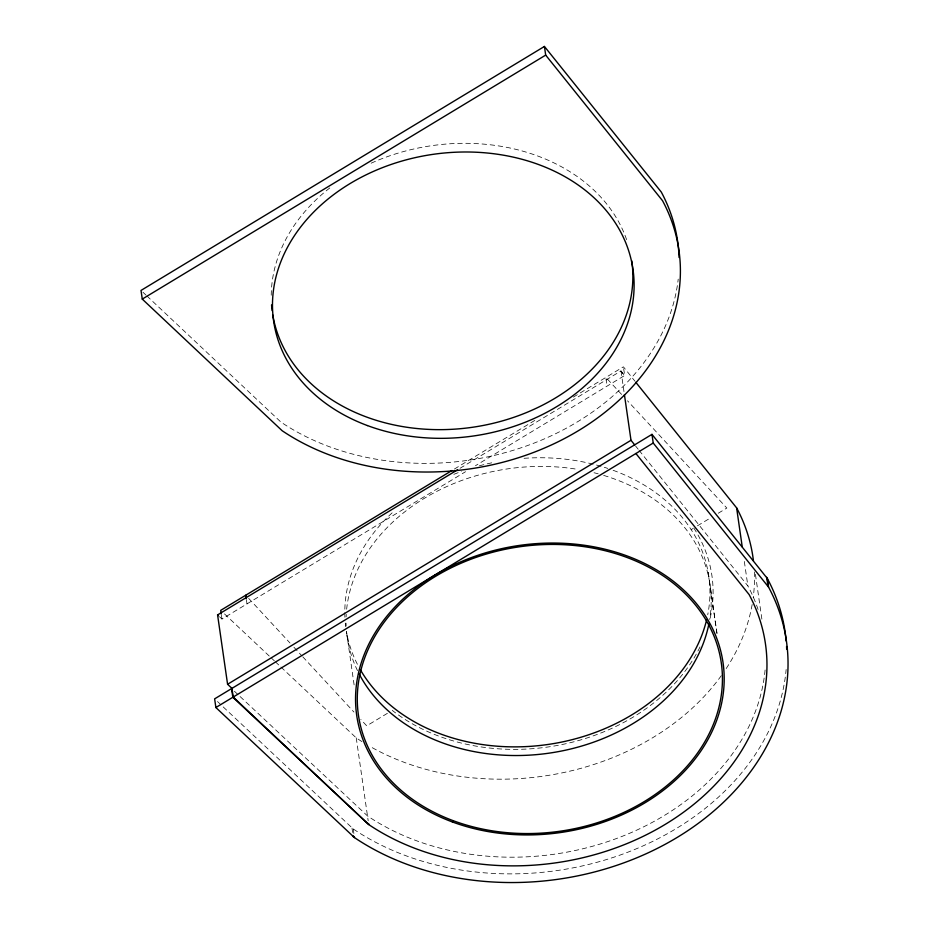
<?xml version="1.0" encoding="UTF-8"?>
<svg xmlns="http://www.w3.org/2000/svg" width="929" height="929" viewBox="0 0 929 929"><rect width="100%" height="100%" fill="white"/><g stroke="black" fill="none" stroke-linecap="round" stroke-linejoin="round"><path stroke-width="0.7" stroke-dasharray="4.64 3.48" d="M454.386 469.04L534.93 420.338M573.344 397.101L623.405 366.827L634.902 381.145M460.064 468.274L621.002 370.938L624.66 375.49L475.462 465.719M219.499 616.717L221.961 619.028L465.545 471.711M387.393 713.333L366.711 725.839L360.812 719.464M691.164 529.611L692.918 528.555M697.458 525.802L710.929 517.662M718.268 513.226L726.838 508.047L627.505 400.794M223.215 706.934L353.206 828.935A259.412 203.3 -8.2 0 0 623.661 853.774A259.412 203.3 -8.2 0 0 786.143 669.519M234.422 691.246L238.196 694.787M240.088 696.553L367.489 815.917A238.265 186.729 -8.2 0 0 617.065 838.306A238.265 186.729 -8.2 0 0 765.299 667.51M142.961 292.252L145.876 294.992M146.84 295.91L280.918 422.08A238.265 186.729 -8.2 0 0 527.3 445.641A238.265 186.729 -8.2 0 0 678.216 279.118M224.481 613.906L269.654 656.42M271.535 658.185L274.357 660.844M275.298 661.738L280.012 666.163M280.953 667.045L356.248 737.905A238.265 186.729 -8.2 0 0 362.101 741.702M217.491 701.546L221.311 705.134M620.642 371.159L624.66 375.49L623.405 366.827M621.606 394.419L605.871 377.429L607.125 386.092M248.693 598.404L289.999 643.007M293.936 647.258L301.797 655.746M302.784 656.815L353.926 712.032M635.541 445.943L638.188 449.241M639.071 450.344L747.857 585.885A238.265 186.729 -8.2 0 1 758.656 611.236M755.428 574.331L762.175 621.141M744.338 561.499L747.857 585.885M708.2 572.461L716.967 633.485M709.442 581.124L716.991 633.392M621.002 370.938L624.125 392.607M354.112 684.894L346.552 632.161M356.248 737.905L368.186 820.795M353.206 828.935L353.914 833.812M351.998 828.122L352.625 832.454M246.464 600.18L246.998 603.896M221.427 615.312L221.961 619.028M271.233 295.225A181.527 142.265 -8.2 0 1 330.074 187.739M371.147 163.19A181.527 142.265 -8.2 0 1 627.644 242.759M693.789 528.032A186.462 146.132 -8.2 0 1 709.663 620.386M700.025 646.921A186.462 146.132 -8.2 0 1 392.259 710.383M613.105 470.283A183.292 143.647 -8.2 0 1 707.735 614.754M357.398 664.27A183.292 143.647 -8.2 0 1 346.436 631.476M345.716 626.68A183.292 143.647 -8.2 0 1 345.309 623.08M344.903 617.297A183.292 143.647 -8.2 0 1 394.21 510.95M453.84 474.347A183.292 143.647 -8.2 0 1 461.458 471.444M479.352 465.812A183.292 143.647 -8.2 0 1 493.694 462.421M524.061 458.299A183.292 143.647 -8.2 0 1 607.798 468.425M754.348 571.962A238.265 186.729 -8.2 0 1 753.21 597.661M752.165 604.489A238.265 186.729 -8.2 0 1 726.002 668.845M721.31 675.65A238.265 186.729 -8.2 0 1 370.578 746.753M603.664 475.393A183.292 143.647 -8.2 0 1 709.698 619.48M357.514 670.68A183.292 143.647 -8.2 0 1 346.563 631.743M346.157 626.018A183.292 143.647 -8.2 0 1 346.064 623.15M346.122 616.868A183.292 143.647 -8.2 0 1 346.238 614.348M346.656 609.215A183.292 143.647 -8.2 0 1 578.535 469.517M594.037 472.745A183.292 143.647 -8.2 0 1 598.195 473.825"/><path stroke-width="1.39" d="M544.429 46.45L141.011 290.429L142.265 299.092L282.172 430.742A238.265 186.729 -8.2 0 0 578.662 430.533A238.265 186.729 -8.2 0 0 662.54 200.71L545.683 55.113L544.429 46.45L661.285 192.048A238.265 186.729 -8.2 0 1 679.064 257.484M142.265 299.092L545.683 55.113M451.912 470.538L220.707 610.365L221.241 614.081M635.9 453.503L749.099 594.548A238.265 186.729 -8.2 0 1 665.234 824.371A238.265 186.729 -8.2 0 1 368.743 824.58L233.202 697.052L231.948 688.377L227.582 684.267L217.583 614.917L457.591 469.772M227.582 684.267L631 440.288L624.439 394.779M231.948 688.377L651.972 434.366L767.331 578.477A259.412 203.3 -8.2 0 1 786.166 641.022M215.876 707.526L232.842 697.261L231.588 688.598L214.634 698.852L215.876 707.526L354.46 837.598A259.412 203.3 -8.2 0 0 677.276 837.366A259.412 203.3 -8.2 0 0 768.585 587.151L767.331 578.477M233.202 697.052L653.226 443.028L651.972 434.366M232.842 697.261L368.743 824.58L368.581 823.5M217.583 614.917L218.408 615.683M635.784 382.249L736.616 507.873A238.265 186.729 -8.2 0 1 753.454 560.907M653.226 443.028L768.585 587.151M631 440.288L634.646 444.84M766.715 577.315L767.958 585.99M736.616 507.873L742.236 546.879M354.297 836.518L354.46 837.598M353.09 835.705L353.252 836.785M245.744 595.222L246.278 598.938M631.755 260.852A181.527 142.265 -8.2 0 1 473.825 427.073A181.527 142.265 -8.2 0 1 272.778 314.977M272.139 310.681A181.527 142.265 -8.2 0 1 271.547 304.909M706.574 620.073A183.292 143.647 -8.2 0 1 547.785 744.501A183.292 143.647 -8.2 0 1 360.429 669.855M786.549 646.468A259.412 203.3 -8.2 0 1 786.677 649.162M708.99 623.429A183.292 143.647 -8.2 0 1 549.26 753.129A183.292 143.647 -8.2 0 1 359.221 674.071M367.478 425.587A181.527 142.265 -8.2 0 0 634.031 281.081A181.527 142.265 -8.2 0 0 358.373 178.809A181.527 142.265 -8.2 0 0 367.478 425.587M452.388 821.956A185.057 145.029 -8.2 0 0 724.109 674.64A185.057 145.029 -8.2 0 0 443.098 570.383A185.057 145.029 -8.2 0 0 452.388 821.956M453.213 820.69A183.292 143.647 -8.2 0 0 722.356 674.779A183.292 143.647 -8.2 0 0 444.016 571.509A183.292 143.647 -8.2 0 0 453.213 820.69"/></g></svg>
